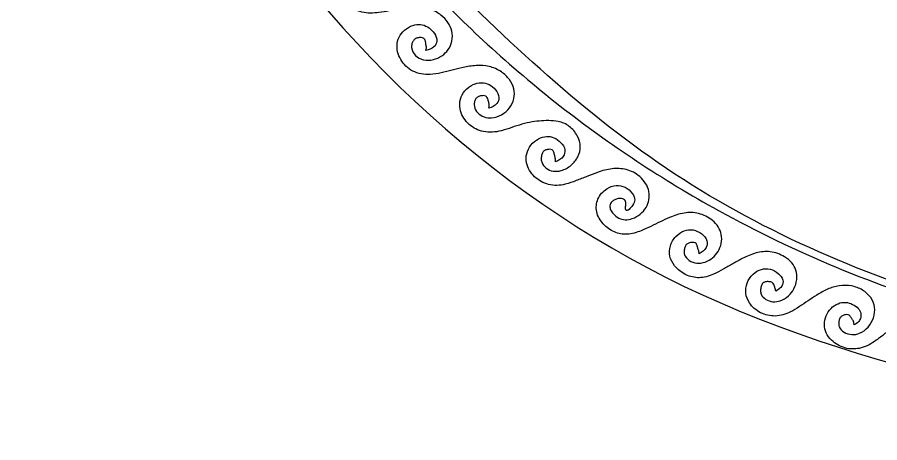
# Model space of a CAD drawing. Extents: x 5.5 to 104.1, y 3.5 to 34.4.
# Drawn here: x 5.52 to 15.82, y 3.72 to 8.8 of the extents above; entities that cross this region are included whole.
import ezdxf

# ---------------------------------------------------------------- set-up
doc = ezdxf.new("R2010")
doc.units = 0
doc.layers.add('Hallsi_Goblin_Coin_Outlines', color=7, linetype='CONTINUOUS')

msp = doc.modelspace()

# ---------------------------------------------------------------- linework, layer by layer
at = {"layer": 'Hallsi_Goblin_Coin_Outlines', "color": 7}
for points, knots in [([(6.618287, 21.415339), (6.61404, 21.381803), (6.605545, 21.314735), (6.593375, 21.214093), (6.550764, 20.907934), (6.489003, 20.394839), (6.448898, 19.671161), (6.441233, 18.934977), (6.468192, 18.187599), (6.538126, 17.431711), (6.636886, 16.778074), (6.7488, 16.226047), (6.855411, 15.772861), (6.970388, 15.330197), (7.089355, 14.897139), (7.21677, 14.475182), (7.366585, 14.045361), (7.543304, 13.610206), (7.74035, 13.167905), (7.924562, 12.770694), (8.096072, 12.418818), (8.258928, 12.114779), (8.440691, 11.801144), (8.641891, 11.478668), (8.861346, 11.146874), (9.205991, 10.641175), (9.699051, 9.978496), (10.385517, 9.196804), (11.150242, 8.445304), (11.992931, 7.73156), (12.915713, 7.067589), (14.010241, 6.406964), (15.28904, 5.79068), (16.761583, 5.273721), (17.992092, 4.988881), (18.947662, 4.844968), (19.613714, 4.777872), (20.403435, 4.737138), (21.315362, 4.741755), (22.345927, 4.817833), (23.433827, 4.980286), (24.569673, 5.245092), (25.74166, 5.627834), (26.917349, 6.131293), (28.082883, 6.761126), (29.219894, 7.526835), (30.181576, 8.317398), (30.985458, 9.096374), (31.648217, 9.836507), (32.187507, 10.530305), (32.619724, 11.15969), (32.962301, 11.709647), (33.169559, 12.087722), (33.273117, 12.276631)], [0, 0, 0, 0, 0.101412, 0.202814, 0.304114, 1.028745, 1.752384, 2.477251, 3.236845, 3.994914, 4.753396, 5.21872, 5.684363, 6.14989, 6.590712, 7.031611, 7.471966, 7.955728, 8.44013, 8.924492, 9.269237, 9.614315, 9.958959, 10.356559, 10.754403, 11.152288, 12.192497, 13.229952, 14.270007, 15.406399, 16.539574, 17.676783, 19.23796, 20.789133, 22.349504, 23.018727, 23.687344, 24.356877, 25.390268, 26.420952, 27.454349, 28.687139, 29.915377, 31.148292, 32.51918, 33.883577, 35.254423, 36.248106, 37.239173, 38.232498, 38.881986, 39.52906, 40.175259, 40.175259, 40.175259, 40.175259]), ([(5.522912, 18.935664), (5.939982, 16.272271), (6.761589, 11.025517), (12.810153, 4.977194), (18.060732, 4.146195), (20.729045, 3.723887)], [0, 0, 0, 0, 7.946204, 15.65363, 23.617888, 23.617888, 23.617888, 23.617888]), ([(23.559734, 5.12512), (23.525671, 5.117946), (23.457479, 5.103583), (23.354628, 5.084323), (23.278995, 5.069406), (23.230345, 5.060508), (23.208967, 5.056386), (22.926967, 5.004474), (22.382063, 4.915198), (21.56779, 4.835272), (19.660152, 4.772914), (16.716596, 5.209569), (13.051807, 6.869934), (11.198014, 8.692222), (10.276946, 9.597637)], [0, 0, 0, 0, 0.104429, 0.209057, 0.313902, 0.335695, 0.357426, 0.379219, 1.195909, 2.013068, 2.8318, 6.919252, 10.817956, 14.667934, 14.667934, 14.667934, 14.667934]), ([(10.402182, 8.399956), (10.403163, 8.40506), (10.405053, 8.414892), (10.408657, 8.428966), (10.407554, 8.451577), (10.401516, 8.481646), (10.397849, 8.517426), (10.379919, 8.550427), (10.342079, 8.556807), (10.305429, 8.554534), (10.268151, 8.54142), (10.245539, 8.50966), (10.232289, 8.474117), (10.228412, 8.411831), (10.273428, 8.332038), (10.375829, 8.278156), (10.492185, 8.285965), (10.594921, 8.332003), (10.676027, 8.408477), (10.71928, 8.514586), (10.721867, 8.632892), (10.669424, 8.742423), (10.581164, 8.830007), (10.468038, 8.895521), (10.335195, 8.923701), (10.205489, 8.916249), (10.081584, 8.894403), (9.961875, 8.873924), (9.816124, 8.846102), (9.644212, 8.841347), (9.467815, 8.929112), (9.380521, 9.062939), (9.349948, 9.185176), (9.363626, 9.283724), (9.420116, 9.365187), (9.49652, 9.427647), (9.592842, 9.461579), (9.68639, 9.449559), (9.762844, 9.411411), (9.810474, 9.351556), (9.836054, 9.28521), (9.838912, 9.210363), (9.778097, 9.154645), (9.725998, 9.143449), (9.695568, 9.136909)], [0, 0, 0, 0, 0.015613, 0.030073, 0.043258, 0.082987, 0.121877, 0.151896, 0.18679, 0.22765, 0.264204, 0.299871, 0.340266, 0.377291, 0.483933, 0.59139, 0.708964, 0.82007, 0.924545, 1.034893, 1.155336, 1.268412, 1.388698, 1.524014, 1.654925, 1.789811, 1.911186, 2.032533, 2.153864, 2.3575, 2.53585, 2.718797, 2.81751, 2.909455, 3.007289, 3.107414, 3.202119, 3.304801, 3.381542, 3.452979, 3.527937, 3.595052, 3.661136, 3.75394, 3.75394, 3.75394, 3.75394]), ([(11.154657, 7.71204), (11.155453, 7.717417), (11.156964, 7.727623), (11.160513, 7.741954), (11.158138, 7.764551), (11.148984, 7.793884), (11.142347, 7.829508), (11.121162, 7.860981), (11.082463, 7.864448), (11.045551, 7.859249), (11.008913, 7.843785), (10.988902, 7.810141), (10.979095, 7.773473), (10.979669, 7.717231), (11.017349, 7.65116), (11.095288, 7.601676), (11.199429, 7.590268), (11.310068, 7.628818), (11.405575, 7.711027), (11.462568, 7.82265), (11.459219, 7.94778), (11.403635, 8.061762), (11.300916, 8.158596), (11.160853, 8.218909), (11.000805, 8.227533), (10.853657, 8.201031), (10.715853, 8.165403), (10.585819, 8.134847), (10.429273, 8.103252), (10.24056, 8.135939), (10.086011, 8.282299), (10.042303, 8.456681), (10.089824, 8.588641), (10.16754, 8.667276), (10.262627, 8.712649), (10.361483, 8.713734), (10.445751, 8.674994), (10.508225, 8.606975), (10.546982, 8.519035), (10.498992, 8.426196), (10.437501, 8.409529), (10.402182, 8.399956)], [0, 0, 0, 0, 0.016329, 0.030996, 0.043842, 0.083749, 0.122903, 0.153097, 0.188865, 0.23017, 0.267234, 0.302459, 0.342908, 0.380545, 0.468531, 0.556753, 0.648903, 0.773097, 0.896916, 1.01961, 1.135778, 1.258935, 1.39056, 1.551614, 1.705333, 1.864471, 1.998552, 2.132437, 2.265281, 2.476804, 2.676922, 2.872327, 2.976496, 3.084286, 3.196328, 3.283778, 3.372351, 3.465111, 3.559604, 3.63777, 3.743257, 3.743257, 3.743257, 3.743257]), ([(11.949818, 7.073512), (11.949948, 7.077665), (11.950197, 7.085578), (11.951302, 7.096921), (11.947726, 7.117953), (11.939806, 7.148259), (11.93299, 7.185813), (11.913788, 7.220915), (11.873314, 7.224277), (11.837032, 7.218528), (11.799469, 7.198791), (11.785063, 7.158031), (11.776978, 7.115657), (11.784951, 7.055187), (11.833522, 6.991954), (11.922137, 6.955146), (12.032537, 6.965376), (12.140604, 7.026038), (12.225618, 7.128103), (12.257923, 7.259467), (12.2152, 7.392664), (12.121524, 7.505216), (11.99295, 7.560819), (11.867722, 7.566575), (11.754279, 7.561474), (11.636776, 7.545323), (11.517817, 7.513885), (11.397418, 7.472235), (11.250311, 7.424697), (11.067452, 7.420351), (10.888816, 7.523526), (10.803157, 7.676887), (10.805099, 7.822379), (10.863568, 7.928768), (10.956422, 7.99865), (11.062007, 8.025444), (11.162873, 8.002131), (11.235846, 7.935457), (11.288584, 7.850486), (11.251315, 7.74925), (11.190356, 7.725783), (11.154657, 7.71204)], [0, 0, 0, 0, 0.012476, 0.023774, 0.033977, 0.076159, 0.117342, 0.150501, 0.185266, 0.228244, 0.263104, 0.305193, 0.351015, 0.393119, 0.484154, 0.574579, 0.67016, 0.8066, 0.935814, 1.059164, 1.194691, 1.339586, 1.486691, 1.599128, 1.713479, 1.827347, 1.95414, 2.081892, 2.20944, 2.418301, 2.608027, 2.800402, 2.914564, 3.030381, 3.151612, 3.253477, 3.348156, 3.447631, 3.547079, 3.624781, 3.734599, 3.734599, 3.734599, 3.734599]), ([(13.665376, 5.977784), (13.664895, 5.981816), (13.663978, 5.989493), (13.663038, 6.000593), (13.657322, 6.020063), (13.648299, 6.048172), (13.639978, 6.082767), (13.618065, 6.113359), (13.579305, 6.113708), (13.543376, 6.107347), (13.507839, 6.087954), (13.491957, 6.050415), (13.484008, 6.010842), (13.490277, 5.951899), (13.543661, 5.889956), (13.637215, 5.856804), (13.739415, 5.87302), (13.827897, 5.92489), (13.898109, 6.00212), (13.934054, 6.100711), (13.937822, 6.205426), (13.898235, 6.303167), (13.806892, 6.396514), (13.666242, 6.470519), (13.481281, 6.47236), (13.32923, 6.419872), (13.199443, 6.358404), (13.087333, 6.304247), (12.960572, 6.243076), (12.813236, 6.197362), (12.645574, 6.228419), (12.513043, 6.325726), (12.425203, 6.46938), (12.443295, 6.639458), (12.544445, 6.752943), (12.670149, 6.800821), (12.788038, 6.777177), (12.867281, 6.710335), (12.906399, 6.619021), (12.875193, 6.553161), (12.805488, 6.47316), (12.788515, 6.505983), (12.784682, 6.510392), (12.782238, 6.531824), (12.795319, 6.56382), (12.786454, 6.61742), (12.74082, 6.640185), (12.696315, 6.636158), (12.657387, 6.62229), (12.618819, 6.597113), (12.593298, 6.551852), (12.606228, 6.497377), (12.644706, 6.446792), (12.701273, 6.398878), (12.784643, 6.375103), (12.910143, 6.402609), (13.050413, 6.510679), (13.091606, 6.731347), (12.972475, 6.904792), (12.801751, 6.992339), (12.620707, 6.999904), (12.463847, 6.954791), (12.323846, 6.898246), (12.196068, 6.849432), (12.049323, 6.792375), (11.865648, 6.78415), (11.690104, 6.883946), (11.597946, 7.031312), (11.598024, 7.173723), (11.652156, 7.278335), (11.73836, 7.350731), (11.838264, 7.384168), (11.93691, 7.367455), (12.013393, 7.306551), (12.075562, 7.226128), (12.046192, 7.118614), (11.985397, 7.090162), (11.949818, 7.073512)], [0, 0, 0, 0, 0.012189, 0.023211, 0.033299, 0.072899, 0.111614, 0.140933, 0.176717, 0.217818, 0.252841, 0.291776, 0.334789, 0.374008, 0.465379, 0.560738, 0.661337, 0.765034, 0.863686, 0.96822, 1.073335, 1.171142, 1.275127, 1.460091, 1.631415, 1.813892, 1.938253, 2.062658, 2.18702, 2.36185, 2.514402, 2.679124, 2.84372, 2.995078, 3.157749, 3.274412, 3.38361, 3.500038, 3.579046, 3.650032, 3.744362, 3.750551, 3.756608, 3.761487, 3.81344, 3.858818, 3.908974, 3.948234, 3.991488, 4.031659, 4.085035, 4.134573, 4.189593, 4.274514, 4.352695, 4.439736, 4.651731, 4.842803, 5.052681, 5.233458, 5.402856, 5.582446, 5.719261, 5.856172, 5.992708, 6.191601, 6.383028, 6.572876, 6.682542, 6.79544, 6.914938, 7.01213, 7.102747, 7.200749, 7.303698, 7.383477, 7.496041, 7.496041, 7.496041, 7.496041]), ([(14.581187, 5.531873), (14.577183, 5.544906), (14.56926, 5.570695), (14.561196, 5.607109), (14.538351, 5.639927), (14.496896, 5.645041), (14.458246, 5.645464), (14.417787, 5.628301), (14.404845, 5.584683), (14.396364, 5.540627), (14.405038, 5.480533), (14.461032, 5.426532), (14.545753, 5.398674), (14.644761, 5.413369), (14.733256, 5.469998), (14.806195, 5.557611), (14.835784, 5.667267), (14.82999, 5.779066), (14.775358, 5.876671), (14.669699, 5.958322), (14.520673, 6.013737), (14.340269, 5.99469), (14.193703, 5.929065), (14.066428, 5.856276), (13.952817, 5.791687), (13.825056, 5.722164), (13.670518, 5.676819), (13.498532, 5.718167), (13.373982, 5.815384), (13.305315, 5.943961), (13.312318, 6.076207), (13.378723, 6.186296), (13.478011, 6.258722), (13.597828, 6.27178), (13.695544, 6.221547), (13.771265, 6.144922), (13.755829, 6.033992), (13.69842, 5.998318), (13.665376, 5.977784)], [0, 0, 0, 0, 0.040854, 0.080842, 0.112236, 0.152791, 0.197496, 0.230317, 0.275079, 0.323607, 0.367197, 0.450541, 0.539813, 0.627809, 0.741019, 0.847903, 0.962459, 1.073421, 1.175685, 1.286721, 1.46861, 1.637558, 1.816291, 1.947052, 2.077763, 2.207994, 2.384597, 2.545476, 2.718906, 2.844263, 2.967798, 3.097391, 3.218215, 3.324578, 3.439057, 3.540806, 3.622995, 3.734456, 3.734456, 3.734456, 3.734456]), ([(15.517107, 5.127942), (15.51609, 5.133661), (15.514204, 5.144266), (15.512798, 5.159345), (15.504217, 5.179214), (15.487855, 5.202642), (15.471441, 5.232161), (15.444457, 5.254577), (15.409048, 5.250411), (15.376689, 5.239168), (15.346947, 5.216426), (15.334864, 5.180513), (15.330277, 5.142976), (15.339568, 5.087959), (15.396409, 5.033094), (15.486939, 5.006852), (15.594726, 5.023284), (15.689126, 5.099144), (15.753487, 5.210454), (15.771845, 5.340073), (15.71963, 5.462795), (15.617801, 5.553146), (15.482663, 5.602552), (15.33622, 5.602035), (15.195204, 5.559157), (15.074963, 5.490101), (14.966423, 5.415178), (14.862417, 5.346906), (14.739653, 5.268312), (14.577225, 5.218654), (14.392686, 5.262077), (14.265038, 5.369938), (14.212524, 5.506404), (14.230639, 5.633302), (14.300945, 5.73613), (14.402063, 5.799504), (14.519302, 5.802061), (14.609455, 5.748196), (14.675964, 5.674342), (14.660611, 5.57754), (14.609936, 5.548403), (14.581187, 5.531873)], [0, 0, 0, 0, 0.017446, 0.032354, 0.045058, 0.081762, 0.117754, 0.146932, 0.179965, 0.217821, 0.250751, 0.287515, 0.327477, 0.364158, 0.450793, 0.545148, 0.640235, 0.76606, 0.893597, 1.01999, 1.143356, 1.277057, 1.417784, 1.565602, 1.708323, 1.85515, 1.979719, 2.10418, 2.228209, 2.417484, 2.594653, 2.774661, 2.896119, 3.017683, 3.143682, 3.25894, 3.362924, 3.47643, 3.568026, 3.640332, 3.73514, 3.73514, 3.73514, 3.73514]), ([(16.495007, 4.816087), (16.484779, 4.82897), (16.46455, 4.854449), (16.434253, 4.889048), (16.407567, 4.924371), (16.369534, 4.920712), (16.341593, 4.904559), (16.305977, 4.878582), (16.278979, 4.830543), (16.295151, 4.766486), (16.36366, 4.698891), (16.502564, 4.667384), (16.654785, 4.760677), (16.723113, 4.916321), (16.708507, 5.07538), (16.6186, 5.197859), (16.484527, 5.257698), (16.344113, 5.273265), (16.210383, 5.247912), (16.093487, 5.183568), (15.988441, 5.1036), (15.884035, 5.024799), (15.763018, 4.929545), (15.614115, 4.842421), (15.420829, 4.834522), (15.278576, 4.907636), (15.188063, 5.004789), (15.154391, 5.108147), (15.166472, 5.214888), (15.216975, 5.309189), (15.296326, 5.376696), (15.390353, 5.405558), (15.479413, 5.386324), (15.550598, 5.346461), (15.595637, 5.28547), (15.599429, 5.220124), (15.57215, 5.162179), (15.536558, 5.140041), (15.517107, 5.127942)], [0, 0, 0, 0, 0.049004, 0.096918, 0.14278, 0.166802, 0.203505, 0.239205, 0.298948, 0.355157, 0.423689, 0.579926, 0.739987, 0.919013, 1.062684, 1.200084, 1.35332, 1.489042, 1.619496, 1.754512, 1.885123, 2.015811, 2.146543, 2.34861, 2.521346, 2.702213, 2.810445, 2.912473, 3.017503, 3.124277, 3.225779, 3.323334, 3.407095, 3.492032, 3.564199, 3.623762, 3.679688, 3.747083, 3.747083, 3.747083, 3.747083])]:
    msp.add_open_spline(points, degree=3, knots=knots, dxfattribs=at)

doc.saveas('drawing.dxf')
